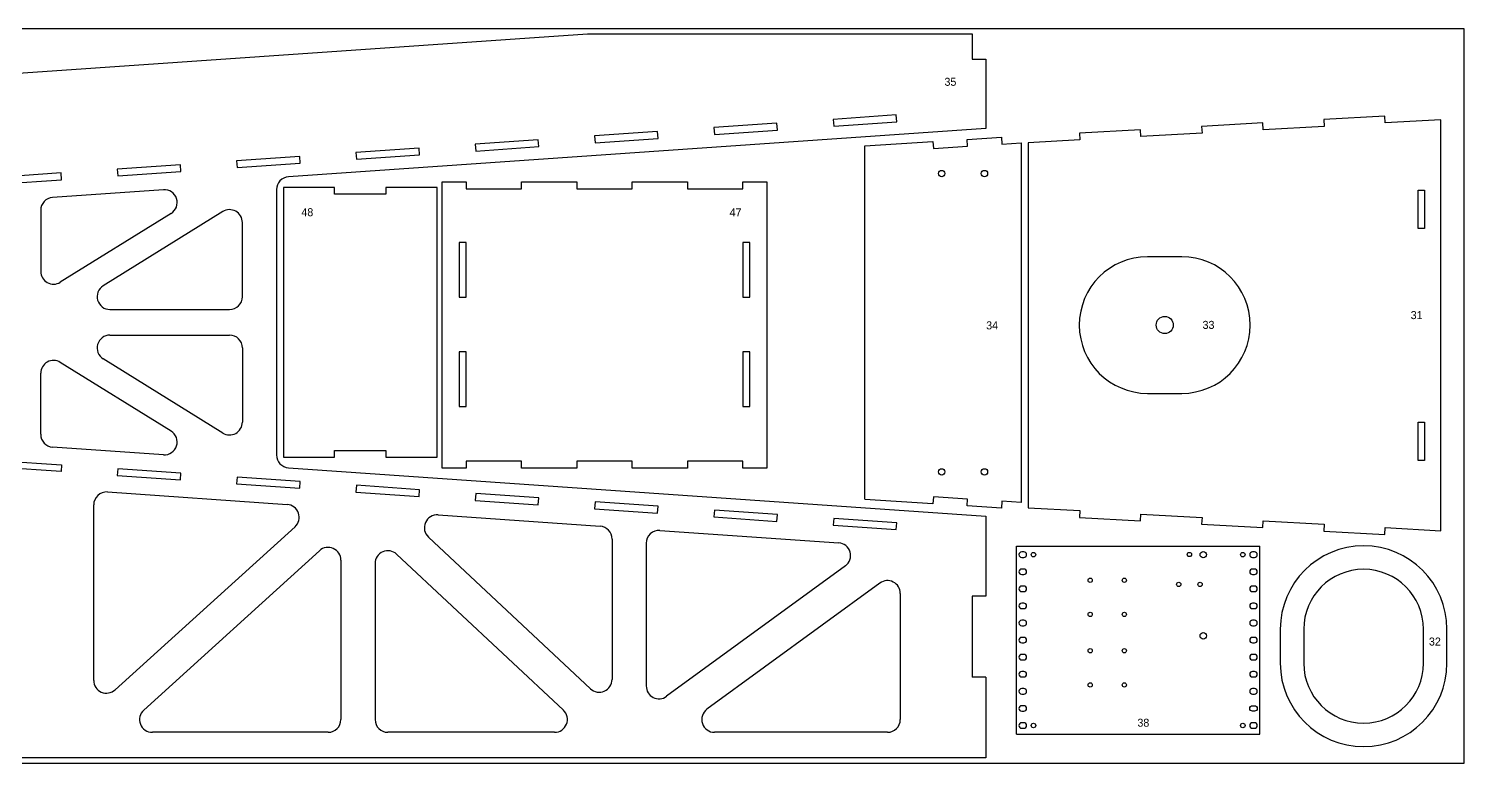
# Model space of a CAD drawing. Header units: inches. Extents: x -1244 to -570, y -2074 to -1714.
# Drawn here: x -1165.5 to -1081.5, y -1899.4 to -1856.4 of the extents above; entities that cross this region are included whole.
import ezdxf

# ---------------------------------------------------------------- set-up
doc = ezdxf.new("R2010")
doc.units = ezdxf.units.IN
doc.header["$LTSCALE"] = 0.1
doc.header["$MEASUREMENT"] = 0
doc.layers.add('cockpit', color=1, linetype='Continuous', lineweight=20)
doc.layers.add('pic', color=1, linetype='Continuous')

msp = doc.modelspace()

# ---------------------------------------------------------------- linework, layer by layer
at = {"color": 7, "linetype": 'Continuous', "lineweight": 25}
for p, q in [((-1157.6255, -1865.82681), (-1164.10995, -1866.27737)), ((-1164.80796, -1867.02557), (-1164.80796, -1870.60105)), ((-1157.1779, -1867.21218), (-1163.66235, -1871.23822)), ((-1154.15357, -1867.10004), (-1161.15187, -1871.44513)), ((-1153.00796, -1872.08231), (-1153.00796, -1867.73722)), ((-1160.75627, -1872.83231), (-1153.75796, -1872.83231)), ((-1160.75627, -1874.33231), (-1153.75796, -1874.33231)), ((-1154.15357, -1880.06457), (-1161.15187, -1875.71948)), ((-1153.00796, -1875.08231), (-1153.00796, -1879.42739)), ((-1164.80796, -1880.13904), (-1164.80796, -1876.56356)), ((-1157.1779, -1879.95243), (-1163.66235, -1875.92639)), ((-1157.6255, -1881.3378), (-1164.10995, -1880.88724)), ((-1161.70796, -1894.54059), (-1161.70796, -1884.26356)), ((-1160.90597, -1883.51536), (-1150.37915, -1884.24681)), ((-1141.55545, -1884.85992), (-1132.07264, -1885.51882)), ((-1149.92733, -1885.5506), (-1160.45415, -1895.09618)), ((-1128.57264, -1885.76202), (-1118.10841, -1886.48912)), ((-1132.63714, -1895.0316), (-1142.11995, -1886.15568)), ((-1131.37462, -1886.26702), (-1131.37462, -1894.48403)), ((-1129.37462, -1886.51021), (-1129.37462, -1894.86991)), ((-1107.71367, -1886.68332), (-1093.46367, -1886.68332)), ((-1107.71367, -1897.68332), (-1107.71367, -1886.68332)), ((-1093.46367, -1897.68332), (-1093.46367, -1886.68332)), ((-1148.49509, -1886.95169), (-1158.77948, -1896.27743)), ((-1147.24129, -1887.50728), (-1147.24129, -1896.83302)), ((-1134.22427, -1896.28546), (-1143.97877, -1887.15524)), ((-1145.24129, -1887.7028), (-1145.24129, -1896.83302)), ((-1117.71842, -1887.84325), (-1128.18265, -1895.47585)), ((-1115.69993, -1888.84646), (-1125.8187, -1896.22708)), ((-1114.50796, -1889.4524), (-1114.50796, -1896.83302)), ((-1109.50796, -1894.3474), (-1110.30796, -1894.3474)), ((-1147.99129, -1897.58302), (-1158.27568, -1897.58302)), ((-1134.73679, -1897.58302), (-1144.49129, -1897.58302)), ((-1115.25796, -1897.58302), (-1125.37673, -1897.58302)), ((-1107.71367, -1897.68332), (-1093.46367, -1897.68332))]:
    msp.add_line(p, q, dxfattribs=at)
for points in [[(-1166.40995, -1859.02446), (-1132.8125, -1856.68996), (-1110.30796, -1856.68996), (-1110.30796, -1858.18201), (-1109.50796, -1858.18201), (-1109.50796, -1862.23286), (-1150.30995, -1865.06796, 0.39403768), (-1151.00796, -1865.81615), (-1151.00796, -1881.34846, 0.39403768), (-1150.30995, -1882.09665), (-1109.50796, -1884.93175), (-1109.50796, -1889.61178), (-1110.30796, -1889.61178), (-1110.30796, -1894.3474)], [(-1109.50796, -1894.3474), (-1109.50796, -1899.08302), (-1166.35796, -1899.08302, -0.41421356)]]:
    msp.add_lwpolyline(points, format="xyb", dxfattribs=at)
for points in [[(-1114.74197, -1861.44584), (-1118.4324, -1861.70217), (-1118.40473, -1862.1005), (-1114.71431, -1861.84418)], [(-1086.12575, -1885.60225), (-1082.8688, -1885.78424), (-1082.8688, -1861.72962), (-1086.12575, -1861.91161), (-1086.14806, -1861.51225), (-1089.72268, -1861.71199), (-1089.70037, -1862.11134), (-1093.27498, -1862.31107), (-1093.2973, -1861.91172), (-1096.87191, -1862.11145), (-1096.8496, -1862.51081), (-1100.42422, -1862.71054), (-1100.44653, -1862.31119), (-1104.02115, -1862.51092), (-1103.99883, -1862.91028), (-1107.03172, -1863.07974), (-1107.03172, -1884.43412), (-1103.99883, -1884.60358), (-1104.02115, -1885.00294), (-1100.44653, -1885.20267), (-1100.42422, -1884.80332), (-1096.8496, -1885.00305), (-1096.87191, -1885.40241), (-1093.2973, -1885.60214), (-1093.27498, -1885.20279), (-1089.70037, -1885.40252), (-1089.72268, -1885.80187), (-1086.14806, -1886.00161)], [(-1128.70624, -1862.41576), (-1132.39875, -1862.67223), (-1132.37109, -1863.07056), (-1128.67857, -1862.81409)], [(-1121.7241, -1861.9308), (-1125.41558, -1862.1872), (-1125.38791, -1862.58553), (-1121.69644, -1862.32913)], [(-1135.68837, -1862.90071), (-1139.38193, -1863.15726), (-1139.35426, -1863.55559), (-1135.6607, -1863.29905)], [(-1149.65263, -1863.87063), (-1153.34828, -1864.12732), (-1153.32061, -1864.52565), (-1149.62496, -1864.26896)], [(-1142.6705, -1863.38567), (-1146.3651, -1863.64229), (-1146.33744, -1864.04062), (-1142.64283, -1863.78401)], [(-1167.10796, -1865.08302), (-1167.08029, -1865.48136), (-1163.58922, -1865.23888), (-1163.61689, -1864.84054)], [(-1156.63476, -1864.35559), (-1160.33146, -1864.61235), (-1160.30379, -1865.01068), (-1156.60709, -1864.75392)], [(-1144.60857, -1865.68231), (-1144.60857, -1866.08231), (-1147.60857, -1866.08231), (-1147.60857, -1865.68231), (-1150.60857, -1865.68231), (-1150.60857, -1881.48231), (-1147.60857, -1881.48231), (-1147.60857, -1881.08231), (-1144.60857, -1881.08231), (-1144.60857, -1881.48231), (-1141.60857, -1881.48231), (-1141.60857, -1865.68231)], [(-1083.82345, -1868.08812), (-1084.19845, -1868.08812), (-1084.19845, -1865.83812), (-1083.82345, -1865.83812)], [(-1139.91704, -1872.11243), (-1139.91704, -1868.91098), (-1140.31729, -1868.91098), (-1140.31729, -1872.11243)], [(-1123.71898, -1872.11243), (-1123.31873, -1872.11243), (-1123.31873, -1868.91098), (-1123.71898, -1868.91098)], [(-1139.91704, -1878.51534), (-1139.91704, -1875.31389), (-1140.31729, -1875.31389), (-1140.31729, -1878.51534)], [(-1123.71898, -1878.51534), (-1123.31873, -1878.51534), (-1123.31873, -1875.31389), (-1123.71898, -1875.31389)], [(-1084.19845, -1881.67574), (-1084.19845, -1879.42574), (-1083.82345, -1879.42574), (-1083.82345, -1881.67574)], [(-1156.63476, -1882.80902), (-1156.60709, -1882.41069), (-1160.29752, -1882.15436), (-1160.32519, -1882.5527)], [(-1149.65263, -1883.29398), (-1149.62496, -1882.89565), (-1153.31539, -1882.63932), (-1153.34306, -1883.03766)], [(-1142.6705, -1883.77894), (-1142.64283, -1883.3806), (-1146.33326, -1883.12428), (-1146.36093, -1883.52261)], [(-1135.68837, -1884.2639), (-1135.6607, -1883.86556), (-1139.35113, -1883.60924), (-1139.37879, -1884.00757)], [(-1128.70624, -1884.74885), (-1128.67857, -1884.35052), (-1132.369, -1884.09419), (-1132.39666, -1884.49253)], [(-1121.72515, -1885.23374), (-1121.69748, -1884.8354), (-1125.38791, -1884.57908), (-1125.41558, -1884.97741)], [(-1114.74197, -1885.71877), (-1114.71431, -1885.32043), (-1118.40473, -1885.06411), (-1118.4324, -1885.46244)]]:
    msp.add_lwpolyline(points, close=True, dxfattribs=at)
msp.add_lwpolyline([(-1116.58279, -1883.94371), (-1116.58279, -1863.25763), (-1112.59785, -1863.00692), (-1112.57274, -1863.40608), (-1110.56772, -1863.27994), (-1110.59283, -1862.88078), (-1108.58781, -1862.75464), (-1108.56269, -1863.1538), (-1107.43784, -1863.08303), (-1107.43784, -1884.13003), (-1108.56269, -1884.05926), (-1108.58781, -1884.45843), (-1110.59283, -1884.33228), (-1110.56772, -1883.93312), (-1112.57274, -1883.80698), (-1112.59785, -1884.20614), (-1116.58352, -1883.95539)], dxfattribs=at)
for points in [[(-1123.71801, -1865.7668), (-1123.71801, -1865.3668), (-1122.31873, -1865.3668), (-1122.31873, -1882.1168), (-1123.71898, -1882.1168), (-1123.71898, -1881.7168), (-1126.95801, -1881.7168), (-1126.95801, -1882.1168), (-1130.1985, -1882.1168), (-1130.1985, -1881.7168), (-1133.43753, -1881.7168), (-1133.43753, -1882.1168), (-1136.67801, -1882.1168), (-1136.67801, -1881.7168), (-1139.91704, -1881.7168), (-1139.91704, -1882.1168), (-1141.31729, -1882.1168), (-1141.31729, -1865.3668), (-1139.91801, -1865.3668), (-1139.91801, -1865.7668), (-1136.67801, -1865.7668), (-1136.67801, -1865.3668), (-1133.43801, -1865.3668), (-1133.43801, -1865.7668), (-1130.19801, -1865.7668), (-1130.19801, -1865.3668), (-1126.95801, -1865.3668), (-1126.95801, -1865.7668)], [(-1163.58922, -1881.92573), (-1163.61689, -1882.32407), (-1167.10796, -1882.08159), (-1167.08029, -1881.68325)]]:
    msp.add_lwpolyline(points, close=True)
for points in [[(-1098.03174, -1877.7418, 1), (-1098.03174, -1869.7418), (-1100.03174, -1869.7418, 1), (-1100.03174, -1877.7418)], [(-1092.26941, -1893.54214, 1), (-1082.51941, -1893.54214), (-1082.51941, -1891.54214, 1), (-1092.26941, -1891.54214)], [(-1090.89441, -1893.54214, 1), (-1083.89441, -1893.54214), (-1083.89441, -1891.54214, 1), (-1090.89441, -1891.54214)]]:
    msp.add_lwpolyline(points, format="xyb", close=True)
for points in [[(-1107.27617, -1887.02332), (-1107.40117, -1887.02332, 1), (-1107.40117, -1887.34332), (-1107.27617, -1887.34332, 1)], [(-1093.90117, -1887.34332), (-1093.77617, -1887.34332, 1), (-1093.77617, -1887.02332), (-1093.90117, -1887.02332, 1)], [(-1107.27617, -1888.02332), (-1107.40117, -1888.02332, 1), (-1107.40117, -1888.34332), (-1107.27617, -1888.34332, 1)], [(-1093.90117, -1888.34332), (-1093.77617, -1888.34332, 1), (-1093.77617, -1888.02332), (-1093.90117, -1888.02332, 1)], [(-1107.27617, -1889.02332), (-1107.40117, -1889.02332, 1), (-1107.40117, -1889.34332), (-1107.27617, -1889.34332, 1)], [(-1093.90117, -1889.34332), (-1093.77617, -1889.34332, 1), (-1093.77617, -1889.02332), (-1093.90117, -1889.02332, 1)], [(-1107.27617, -1890.02332), (-1107.40117, -1890.02332, 1), (-1107.40117, -1890.34332), (-1107.27617, -1890.34332, 1)], [(-1093.77617, -1890.34332, 1), (-1093.77617, -1890.02332), (-1093.90117, -1890.02332, 1), (-1093.90117, -1890.34332)], [(-1107.27617, -1891.02332), (-1107.40117, -1891.02332, 1), (-1107.40117, -1891.34332), (-1107.27617, -1891.34332, 1)], [(-1093.77617, -1891.34332, 1), (-1093.77617, -1891.02332), (-1093.90117, -1891.02332, 1), (-1093.90117, -1891.34332)], [(-1107.27617, -1892.02332), (-1107.40117, -1892.02332, 1), (-1107.40117, -1892.34332), (-1107.27617, -1892.34332, 1)], [(-1093.77617, -1892.34332, 1), (-1093.77617, -1892.02332), (-1093.90117, -1892.02332, 1), (-1093.90117, -1892.34332)], [(-1107.27617, -1893.02332), (-1107.40117, -1893.02332, 1), (-1107.40117, -1893.34332), (-1107.27617, -1893.34332, 1)], [(-1093.77617, -1893.34332, 1), (-1093.77617, -1893.02332), (-1093.90117, -1893.02332, 1), (-1093.90117, -1893.34332)], [(-1107.27617, -1894.02332), (-1107.40117, -1894.02332, 1), (-1107.40117, -1894.34332), (-1107.27617, -1894.34332, 1)], [(-1093.77617, -1894.34332, 1), (-1093.77617, -1894.02332), (-1093.90117, -1894.02332, 1), (-1093.90117, -1894.34332)], [(-1107.27617, -1895.02332), (-1107.40117, -1895.02332, 1), (-1107.40117, -1895.34332), (-1107.27617, -1895.34332, 1)], [(-1093.77617, -1895.34332, 1), (-1093.77617, -1895.02332), (-1093.90117, -1895.02332, 1), (-1093.90117, -1895.34332)], [(-1107.27617, -1896.02332), (-1107.40117, -1896.02332, 1), (-1107.40117, -1896.34332), (-1107.27617, -1896.34332, 1)], [(-1093.77617, -1896.34332), (-1093.90117, -1896.34332, -1), (-1093.90117, -1896.02332), (-1093.77617, -1896.02332, -1)], [(-1107.40117, -1897.02332, 1), (-1107.40117, -1897.34332), (-1107.27617, -1897.34332, 1), (-1107.27617, -1897.02332)], [(-1093.90117, -1897.34332), (-1093.77617, -1897.34332, 1), (-1093.77617, -1897.02332), (-1093.90117, -1897.02332, 1)]]:
    msp.add_lwpolyline(points, format="xyb", close=True, dxfattribs=at)
for centre, radius in [((-1112.08279, -1864.87526), 0.1875), ((-1109.58279, -1864.87526), 0.1875), ((-1112.08279, -1882.3378), 0.1875), ((-1109.58279, -1882.3378), 0.1875), ((-1106.71367, -1887.18332), 0.13), ((-1097.58867, -1887.17371), 0.125), ((-1096.77617, -1887.18332), 0.1875), ((-1094.46367, -1887.18332), 0.13), ((-1103.39489, -1888.68332), 0.125), ((-1101.39489, -1888.68332), 0.125), ((-1098.21367, -1888.92371), 0.125), ((-1096.96367, -1888.92371), 0.125), ((-1103.39489, -1890.68332), 0.125), ((-1101.39489, -1890.68332), 0.125), ((-1096.77617, -1891.93332), 0.1875), ((-1103.39489, -1892.80832), 0.125), ((-1101.39489, -1892.80832), 0.125), ((-1103.39489, -1894.80832), 0.125), ((-1101.39489, -1894.80832), 0.125), ((-1106.71367, -1897.18332), 0.13), ((-1094.46367, -1897.18332), 0.13)]:
    msp.add_circle(centre, radius, dxfattribs=at)
msp.add_circle((-1099.03174, -1873.7418), 0.5)
for centre, start, end in [((-1157.57351, -1866.575), 301.8351789, 93.9747647), ((-1164.05796, -1867.02557), 93.9747647, 180), ((-1153.75796, -1867.73722), 0, 121.8351789), ((-1164.05796, -1870.60105), 180, 301.8351789), ((-1160.75627, -1872.08231), 121.8351789, 270), ((-1153.75796, -1872.08231), 270, 0), ((-1160.75627, -1875.08231), 90, 238.1648211), ((-1153.75796, -1875.08231), 0, 90), ((-1164.05796, -1876.56356), 58.1648211, 180), ((-1157.57351, -1880.58961), 266.0252353, 58.1648211), ((-1153.75796, -1879.42739), 238.1648211, 0), ((-1164.05796, -1880.13904), 180, 266.0252353), ((-1160.95796, -1884.26356), 86.0252353, 180), ((-1150.43114, -1884.99501), 312.2013229, 86.0252353), ((-1141.60744, -1885.60811), 86.0252353, 226.8933583), ((-1132.12462, -1886.26702), 0, 86.0252353), ((-1128.62462, -1886.51021), 86.0252353, 180), ((-1147.99129, -1887.50728), 0, 132.2013229), ((-1118.16039, -1887.23731), 306.1069705, 86.0252353), ((-1144.49129, -1887.7028), 46.8933583, 180), ((-1115.25796, -1889.4524), 0, 126.1069705), ((-1160.95796, -1894.54059), 180, 312.2013229), ((-1132.12462, -1894.48403), 226.8933583, 0), ((-1128.62462, -1894.86991), 180, 306.1069705), ((-1158.27568, -1896.83302), 132.2013229, 270), ((-1147.99129, -1896.83302), 270, 0), ((-1144.49129, -1896.83302), 180, 270), ((-1134.73679, -1896.83302), 270, 46.8933583), ((-1125.37673, -1896.83302), 126.1069705, 270), ((-1115.25796, -1896.83302), 270, 0)]:
    msp.add_arc(centre, 0.75, start, end, dxfattribs=at)
at = {"layer": 'pic', "color": 1}
msp.add_lwpolyline([(-1195.00188, -1899.39595), (-1081.50188, -1899.39595), (-1081.50188, -1856.39595), (-1195.00188, -1856.39595)], close=True, dxfattribs=at)

# ---------------------------------------------------------------- texts
at = {"layer": 'cockpit', "lineweight": 100}
for s, p in [('35', (-1111.92208, -1859.73726)), ('48', (-1149.55534, -1867.3722)), ('47', (-1124.49643, -1867.38317)), ('31', (-1084.63894, -1873.39394)), ('34', (-1109.48088, -1873.99618)), ('33', (-1096.8182, -1873.96689)), ('32', (-1083.57009, -1892.503)), ('38', (-1100.63092, -1897.25484))]:
    msp.add_text(s, height=0.468379, dxfattribs=at).set_placement(p)

doc.saveas('drawing.dxf')
